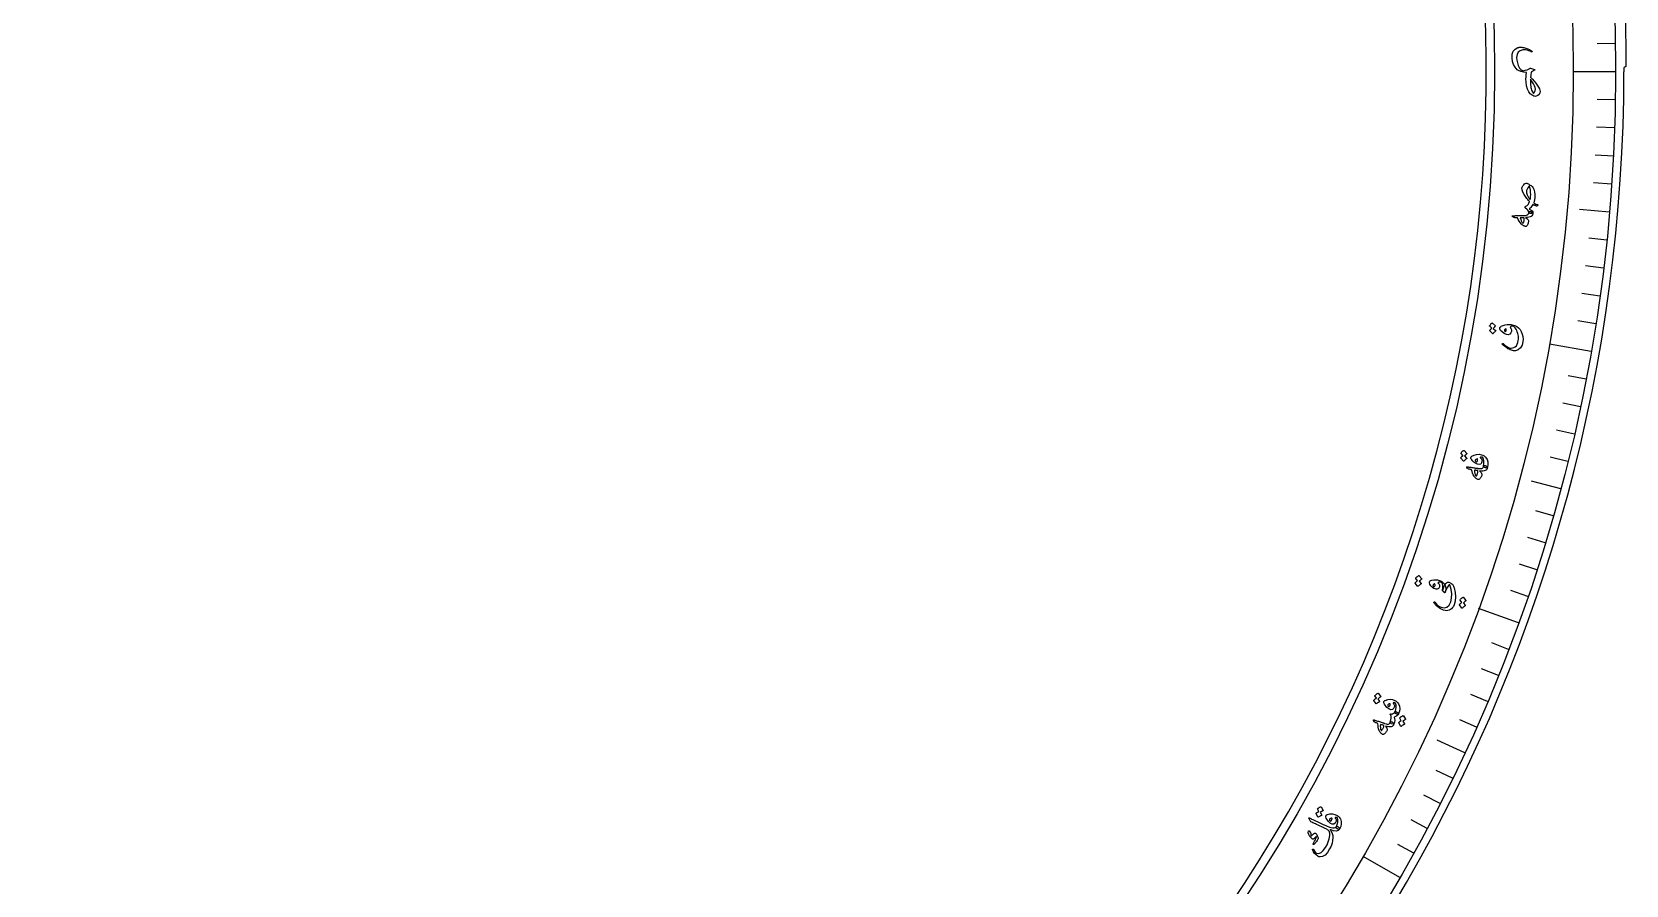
# Model space of a CAD drawing. Header units: millimetres. Extents: x -68 to 68, y -68 to 78.
# Drawn here: x 1.1 to 67.6, y -33.9 to 1.7 of the extents above; entities that cross this region are included whole.
import ezdxf

# ---------------------------------------------------------------- set-up
doc = ezdxf.new("R2010")
doc.units = ezdxf.units.MM
for name, color, linetype in [('CUT_INNER', 6, 'Continuous'), ('CUT_OUTER', 1, 'Continuous'), ('ENGRAVE', 7, 'Continuous'), ('ENGRAVE_FINE', 8, 'Continuous'), ('TEXT', 5, 'Continuous')]:
    doc.layers.add(name, color=color, linetype=linetype)

msp = doc.modelspace()

# ---------------------------------------------------------------- linework, layer by layer
at = {"layer": 'CUT_INNER'}
msp.add_arc((0.0001, -0.0002), 61.7624, 92.285139, 12.656461, dxfattribs=at)
at = {"layer": 'CUT_OUTER'}
msp.add_lwpolyline([(67.5896, 0.2154), (67.5866, 0.2132), (67.4995, 0.155), (67.5, 0)], dxfattribs=at)
for centre, radius, start, end in [((5.7894, 0.7518), 61.8025, 359.502762, 9.293012), ((0.0002, -0.0002), 67.4998, 179.843006, 0.000133)]:
    msp.add_arc(centre, radius, start, end, dxfattribs=at)
at = {"layer": 'ENGRAVE'}
for points in [[(67.1557, 0), (65.3886, 0)], [(66.9002, -5.853), (65.6428, -5.743)], [(66.1355, -11.6615), (64.3952, -11.3546)], [(64.8675, -17.3812), (63.6482, -17.0545)], [(63.1058, -22.9686), (61.4452, -22.3642)], [(60.8638, -28.3812), (59.7198, -27.8478)], [(58.1586, -33.5779), (56.6282, -32.6943)]]:
    msp.add_lwpolyline(points, dxfattribs=at)
for radius in [67.1557, 65.3886, 62.1068]:
    msp.add_circle((0, 0), radius, dxfattribs=at)
at = {"layer": 'ENGRAVE_FINE'}
for points in [[(67.1455, 1.172), (66.3883, 1.1588)], [(67.1455, -1.172), (66.3883, -1.1588)], [(67.1148, -2.3437), (66.358, -2.3173)], [(67.0637, -3.5147), (66.3074, -3.475)], [(66.9922, -4.6845), (66.2367, -4.6317)], [(66.7879, -7.0197), (66.0347, -6.9405)], [(66.6552, -8.1842), (65.9035, -8.0919)], [(66.5022, -9.3463), (65.7522, -9.2409)], [(66.329, -10.5055), (65.5809, -10.387)], [(65.9219, -12.8139), (65.1785, -12.6694)], [(65.6882, -13.9625), (64.9474, -13.805)], [(65.4346, -15.1068), (64.6966, -14.9364)], [(65.1609, -16.2464), (64.4261, -16.0632)], [(64.5543, -18.5106), (63.8262, -18.3019)], [(64.2214, -19.6344), (63.4971, -19.413)], [(63.8689, -20.7523), (63.1486, -20.5182)], [(63.497, -21.8638), (62.7809, -21.6172)], [(62.6953, -24.0665), (61.9882, -23.7951)], [(62.2657, -25.157), (61.5635, -24.8733)], [(61.8172, -26.2398), (61.12, -25.9439)], [(61.3498, -27.3147), (60.658, -27.0067)], [(60.3592, -29.4391), (59.6785, -29.1071)], [(59.8362, -30.4881), (59.1614, -30.1442)], [(59.295, -31.5277), (58.6263, -31.1722)], [(58.7357, -32.5578), (58.0733, -32.1906)]]:
    msp.add_lwpolyline(points, dxfattribs=at)
at = {"layer": 'TEXT'}
for points in [[(64.0069, -0.8224), (63.9964, -0.8885), (63.9647, -0.9443), (63.9118, -0.9898), (63.8379, -1.0249), (63.8097, -1.0284), (63.7784, -1.0249), (63.7439, -1.0141), (63.7062, -0.9963), (63.6699, -0.9759), (63.6397, -0.9575), (63.6157, -0.9411), (63.5977, -0.9266), (63.5309, -0.8432), (63.4794, -0.7309), (63.4431, -0.5897), (63.4218, -0.4197), (63.4175, -0.3174), (63.42, -0.2197), (63.4295, -0.1265), (63.4459, -0.0377), (63.3075, -0.0167), (63.1962, 0.0103), (63.1121, 0.0433), (63.055, 0.0823), (62.9669, 0.1845), (62.901, 0.3005), (62.8572, 0.4304), (62.8354, 0.5743), (62.841, 0.726), (62.8837, 0.8477), (62.9637, 0.9395), (63.0811, 1.0015), (63.0994, 1.0069), (63.1185, 1.0115), (63.1384, 1.0151), (63.1592, 1.0177), (63.1807, 1.0192), (63.2029, 1.0194), (63.2256, 1.0181), (63.2489, 1.0154), (63.2903, 1.0095), (63.3311, 1.0017), (63.3713, 0.992), (63.4109, 0.9804), (63.4499, 0.967), (63.4881, 0.9519), (63.5254, 0.9351), (63.562, 0.9167), (63.5768, 0.9085), (63.591, 0.9004), (63.6045, 0.8923), (63.6172, 0.8844), (63.6292, 0.8768), (63.6405, 0.8694), (63.6511, 0.8624), (63.661, 0.8558), (63.6666, 0.851), (63.6701, 0.846), (63.6715, 0.8407), (63.6707, 0.8351), (63.6686, 0.8292), (63.6657, 0.8247), (63.662, 0.8215), (63.6577, 0.8198), (63.6528, 0.8193), (63.6473, 0.8197), (63.6414, 0.821), (63.635, 0.8233), (63.6139, 0.8368), (63.5908, 0.8496), (63.5655, 0.8617), (63.5381, 0.873), (63.468, 0.8965), (63.4021, 0.9106), (63.3403, 0.9154), (63.2826, 0.9108), (63.1735, 0.8742), (63.0947, 0.8093), (63.0462, 0.7162), (63.0278, 0.5947), (63.0343, 0.4777), (63.0574, 0.3639), (63.097, 0.2535), (63.1531, 0.1462), (63.1764, 0.1138), (63.2047, 0.0858), (63.2378, 0.0623), (63.276, 0.0432), (63.2813, 0.041), (63.2878, 0.0399), (63.2954, 0.04), (63.3043, 0.0413), (63.3887, 0.058), (63.4628, 0.0796), (63.5265, 0.1061), (63.5798, 0.1377), (63.5895, 0.144), (63.5982, 0.1477), (63.6056, 0.1487), (63.6118, 0.1472), (63.7668, 0.0889), (63.7784, 0.0805), (63.7833, 0.0724), (63.7813, 0.0645), (63.7725, 0.0568), (63.6535, -0.0132), (63.6358, -0.0506), (63.6223, -0.0986), (63.613, -0.1573), (63.6078, -0.2265), (63.6876, -0.3091), (63.7614, -0.3921), (63.8291, -0.4755), (63.8908, -0.5593), (63.9421, -0.6394), (63.9786, -0.71), (64.0002, -0.7711), (64.0069, -0.8224)], [(63.7263, -0.9115), (63.7712, -0.8541), (63.7987, -0.7937), (63.8086, -0.7305), (63.8011, -0.6645), (63.7767, -0.5928), (63.736, -0.5106), (63.679, -0.4181), (63.6056, -0.3152), (63.6038, -0.5017), (63.6232, -0.6631), (63.664, -0.7997), (63.7263, -0.9115)], [(63.2491, -4.8468), (63.2552, -4.818), (63.2694, -4.786), (63.2915, -4.7509), (63.3217, -4.7125), (63.3547, -4.6793), (63.3873, -4.6578), (63.4195, -4.6481), (63.4513, -4.6502), (63.4827, -4.6606), (63.5175, -4.6759), (63.5558, -4.6963), (63.5974, -4.7216), (63.6354, -4.7474), (63.6644, -4.7689), (63.6846, -4.7862), (63.6958, -4.7993), (63.7439, -4.8963), (63.775, -5.0061), (63.7891, -5.1284), (63.786, -5.2631), (63.7833, -5.2904), (63.7796, -5.3174), (63.775, -5.344), (63.7695, -5.3704), (63.7632, -5.3963), (63.7562, -5.4217), (63.7485, -5.4465), (63.7401, -5.4708), (63.7568, -5.4811), (63.7873, -5.4953), (63.8317, -5.5133), (63.8899, -5.5352), (63.9012, -5.5407), (63.9072, -5.5491), (63.908, -5.5604), (63.9036, -5.5746), (63.8957, -5.5863), (63.8858, -5.5941), (63.8738, -5.5978), (63.8599, -5.5975), (63.8429, -5.5928), (63.8252, -5.5873), (63.807, -5.5811), (63.788, -5.5741), (63.7686, -5.5662), (63.7488, -5.5573), (63.7285, -5.5474), (63.7079, -5.5366), (63.6815, -5.5812), (63.6523, -5.6202), (63.6202, -5.6538), (63.5852, -5.6818), (63.5737, -5.69), (63.5653, -5.6976), (63.56, -5.7049), (63.5579, -5.7117), (63.559, -5.7175), (63.5634, -5.7236), (63.5712, -5.73), (63.5822, -5.7367), (63.6372, -5.7698), (63.6756, -5.8042), (63.6972, -5.84), (63.702, -5.8771), (63.7003, -5.8819), (63.696, -5.8866), (63.689, -5.8913), (63.6794, -5.896), (63.6449, -5.9053), (63.6156, -5.9096), (63.5915, -5.9089), (63.5726, -5.9032), (63.5566, -5.8937), (63.5446, -5.8835), (63.5367, -5.8728), (63.5329, -5.8615), (63.5197, -5.8129), (63.4936, -5.7672), (63.4547, -5.7244), (63.403, -5.6845), (63.393, -5.6761), (63.3861, -5.6664), (63.3825, -5.6553), (63.3821, -5.6428), (63.385, -5.6296), (63.3914, -5.6181), (63.4011, -5.6083), (63.4143, -5.6002), (63.4611, -5.569), (63.5022, -5.5272), (63.5375, -5.475), (63.567, -5.4122), (63.5268, -5.3675), (63.4892, -5.324), (63.4544, -5.2818), (63.4223, -5.2407), (63.3431, -5.1231), (63.2878, -5.0184), (63.2565, -4.9263), (63.2491, -4.8468)], [(63.5415, -4.7857), (63.4952, -4.8379), (63.4623, -4.8944), (63.4426, -4.9551), (63.4363, -5.0202), (63.4407, -5.0504), (63.4523, -5.0878), (63.471, -5.1324), (63.497, -5.1843), (63.5114, -5.211), (63.525, -5.2354), (63.5378, -5.2577), (63.5499, -5.2778), (63.5613, -5.2958), (63.5722, -5.3115), (63.5826, -5.3251), (63.5924, -5.3365), (63.6034, -5.2768), (63.6103, -5.2059), (63.6131, -5.1237), (63.6117, -5.0303), (63.6058, -4.9402), (63.5952, -4.87), (63.58, -4.8196), (63.5602, -4.789), (63.5558, -4.7843), (63.5513, -4.7822), (63.5465, -4.7827), (63.5415, -4.7857)], [(62.8552, -6.0304), (62.8445, -6.0184), (62.8439, -6.0096), (62.8535, -6.0042), (62.8731, -6.002), (62.8848, -6.0019), (62.9011, -6.0014), (62.9219, -6.0007), (62.9473, -5.9997), (62.9774, -5.9986), (63.0124, -5.9974), (63.0525, -5.9963), (63.0975, -5.9951), (63.1418, -5.9939), (63.1814, -5.9929), (63.2164, -5.992), (63.2467, -5.9913), (63.2723, -5.9907), (63.2931, -5.9902), (63.3089, -5.9899), (63.3199, -5.9897), (63.3893, -5.9865), (63.4438, -5.9777), (63.4835, -5.9631), (63.5082, -5.9429), (63.5185, -5.9279), (63.5261, -5.9094), (63.5308, -5.8872), (63.5329, -5.8615), (63.5367, -5.8466), (63.5452, -5.8356), (63.5583, -5.8286), (63.576, -5.8256), (63.5969, -5.8258), (63.6179, -5.8284), (63.6389, -5.8335), (63.6599, -5.8409), (63.6776, -5.8495), (63.6905, -5.8584), (63.6987, -5.8676), (63.702, -5.8771), (63.697, -5.9266), (63.6841, -5.9684), (63.6633, -6.0025), (63.6348, -6.029), (63.5945, -6.0497), (63.5427, -6.065), (63.4793, -6.0749), (63.4043, -6.0793), (63.4467, -6.1102), (63.4795, -6.1407), (63.5025, -6.1708), (63.5159, -6.2004), (63.5194, -6.2237), (63.519, -6.2506), (63.5147, -6.2812), (63.5064, -6.3155), (63.4945, -6.3513), (63.4818, -6.3811), (63.4683, -6.4048), (63.4539, -6.4225), (63.437, -6.4362), (63.4199, -6.4447), (63.4026, -6.4479), (63.3852, -6.4459), (63.3638, -6.4394), (63.3403, -6.4295), (63.3149, -6.4164), (63.2873, -6.3999), (63.2599, -6.382), (63.2381, -6.3665), (63.2219, -6.3535), (63.2115, -6.343), (63.1702, -6.2863), (63.1321, -6.2253), (63.0973, -6.16), (63.0657, -6.0903), (63.0294, -6.0893), (62.9981, -6.088), (62.9718, -6.0865), (62.9505, -6.0848), (62.9327, -6.0821), (62.9171, -6.0774), (62.9035, -6.0707), (62.892, -6.0622)], [(63.1815, -6.0882), (63.1983, -6.1585), (63.2214, -6.219), (63.2509, -6.2697), (63.2868, -6.3107), (63.292, -6.3137), (63.2969, -6.3141), (63.3016, -6.3119), (63.3062, -6.307), (63.3165, -6.2882), (63.325, -6.2676), (63.3317, -6.2451), (63.3365, -6.2208), (63.3395, -6.1946), (63.3406, -6.1666), (63.3399, -6.1368), (63.3373, -6.1051), (63.3363, -6.1002), (63.3341, -6.0949), (63.3307, -6.0892), (63.3262, -6.0832), (63.3107, -6.0828), (63.2944, -6.0828), (63.2775, -6.083), (63.2598, -6.0835), (63.2413, -6.0842), (63.2221, -6.0853), (63.2022, -6.0866), (63.1815, -6.0882)], [(61.9042, -10.6041), (61.9023, -10.6014), (61.9015, -10.5979), (61.9017, -10.5937), (61.903, -10.5888), (61.913, -10.5719), (61.9235, -10.5556), (61.9347, -10.5401), (61.9464, -10.5253), (61.9589, -10.511), (61.9722, -10.4972), (61.9864, -10.484), (62.0015, -10.4712), (62.0059, -10.469), (62.0101, -10.4684), (62.0144, -10.4695), (62.0186, -10.4722), (62.1451, -10.5846), (62.1465, -10.5874), (62.1459, -10.5909), (62.1432, -10.5953), (62.1385, -10.6006), (62.1344, -10.604), (62.1286, -10.6098), (62.121, -10.6179), (62.1117, -10.6283), (62.1006, -10.6411), (62.0875, -10.6564), (62.0725, -10.6741), (62.0554, -10.6944), (62.153, -10.7834), (62.1558, -10.7873), (62.1559, -10.7915), (62.1533, -10.7963), (62.148, -10.8016), (62.1433, -10.8061), (62.1363, -10.8133), (62.1269, -10.8232), (62.1152, -10.8357), (62.101, -10.8512), (62.0843, -10.8698), (62.0652, -10.8914), (62.0436, -10.9162), (62.0403, -10.9186), (62.0373, -10.9194), (62.0345, -10.9186), (62.0321, -10.9161), (61.9121, -10.8022), (61.9102, -10.7995), (61.9094, -10.7961), (61.9096, -10.7918), (61.911, -10.7869), (61.9187, -10.7724), (61.9272, -10.7585), (61.9364, -10.7451), (61.9463, -10.7324), (61.9569, -10.7203), (61.9679, -10.7087), (61.9794, -10.6977), (61.9915, -10.6872)], [(62.3229, -10.6758), (62.3292, -10.659), (62.3426, -10.6421), (62.3629, -10.6248), (62.3901, -10.6073), (62.4614, -10.5739), (62.5434, -10.5503), (62.6362, -10.5366), (62.7397, -10.5327), (62.7932, -10.5355), (62.8466, -10.543), (62.8999, -10.5553), (62.9532, -10.5724), (63.0372, -10.6146), (63.1098, -10.6709), (63.1709, -10.7413), (63.2204, -10.8257), (63.2626, -10.9331), (63.2888, -11.0371), (63.2988, -11.1377), (63.2928, -11.2348), (63.254, -11.3899), (63.1881, -11.5075), (63.0953, -11.5876), (62.9756, -11.6301), (62.9371, -11.6329), (62.8965, -11.63), (62.8538, -11.6213), (62.809, -11.6071), (62.7606, -11.5885), (62.7127, -11.5662), (62.6654, -11.5401), (62.6186, -11.5104), (62.5723, -11.4773), (62.5264, -11.4412), (62.481, -11.4021), (62.4359, -11.36), (62.4313, -11.3543), (62.4289, -11.3487), (62.4286, -11.3432), (62.4304, -11.3379), (62.4335, -11.3324), (62.4369, -11.3281), (62.4406, -11.3251), (62.4445, -11.3233), (62.4499, -11.3223), (62.4555, -11.3234), (62.4616, -11.3264), (62.468, -11.3314), (62.5443, -11.4015), (62.6158, -11.4551), (62.6823, -11.492), (62.744, -11.5123), (62.8038, -11.5182), (62.8612, -11.5116), (62.916, -11.4924), (62.9683, -11.4607), (63.0155, -11.4153), (63.0529, -11.3563), (63.0804, -11.284), (63.098, -11.1983), (63.1032, -11.1388), (63.1036, -11.0793), (63.0992, -11.0199), (63.0899, -10.9605), (63.0756, -10.9012), (63.0562, -10.8421), (63.0317, -10.7833), (63.0021, -10.7248), (62.973, -10.6783), (62.9428, -10.6427), (62.9114, -10.6179), (62.8789, -10.604), (62.8462, -10.5994), (62.8142, -10.6022), (62.7827, -10.6126), (62.7519, -10.6305), (62.7917, -10.6963), (62.8113, -10.7599), (62.8105, -10.8213), (62.7895, -10.8804), (62.7433, -10.936), (62.6811, -10.9584), (62.6032, -10.9479), (62.5094, -10.9045), (62.4208, -10.8453), (62.3602, -10.7875), (62.3276, -10.731), (62.3229, -10.6758)], [(62.5794, -10.7102), (62.5566, -10.7259), (62.5396, -10.7416), (62.5282, -10.7573), (62.5226, -10.7731), (62.5227, -10.7873), (62.5277, -10.8021), (62.5376, -10.8176), (62.5524, -10.8336), (62.5663, -10.8228), (62.5776, -10.8098), (62.5864, -10.7947), (62.5928, -10.7775), (62.5948, -10.7609), (62.5932, -10.7441), (62.5881, -10.7272), (62.5794, -10.7102)], [(60.7122, -15.9034), (60.7105, -15.9006), (60.71, -15.897), (60.7106, -15.8929), (60.7124, -15.888), (60.7237, -15.8721), (60.7356, -15.8568), (60.7481, -15.8423), (60.761, -15.8286), (60.7747, -15.8155), (60.7892, -15.8029), (60.8045, -15.7909), (60.8206, -15.7795), (60.8251, -15.7777), (60.8294, -15.7775), (60.8336, -15.7789), (60.8375, -15.782), (60.9538, -15.9049), (60.955, -15.9077), (60.9541, -15.9112), (60.9511, -15.9154), (60.9459, -15.9202), (60.9415, -15.9233), (60.9352, -15.9285), (60.927, -15.9359), (60.9169, -15.9454), (60.9047, -15.9572), (60.8903, -15.9713), (60.8738, -15.9877), (60.855, -16.0064), (60.9446, -16.1035), (60.9471, -16.1075), (60.9468, -16.1118), (60.9438, -16.1163), (60.938, -16.1211), (60.933, -16.1252), (60.9254, -16.1318), (60.9152, -16.1408), (60.9024, -16.1523), (60.8869, -16.1664), (60.8687, -16.1835), (60.8478, -16.2034), (60.8241, -16.2262), (60.8206, -16.2283), (60.8176, -16.2288), (60.8149, -16.2278), (60.8127, -16.2251), (60.703, -16.1013), (60.7013, -16.0985), (60.7008, -16.095), (60.7014, -16.0908), (60.7032, -16.086), (60.7121, -16.0722), (60.7218, -16.0591), (60.7321, -16.0466), (60.7431, -16.0348), (60.7546, -16.0236), (60.7666, -16.0131), (60.7791, -16.0031), (60.792, -15.9937)], [(61.1225, -16.0729), (61.1276, -16.0609), (61.1367, -16.0485), (61.1498, -16.0357), (61.167, -16.0225), (61.2615, -15.9714), (61.36, -15.9443), (61.4625, -15.9411), (61.569, -15.962), (61.6221, -15.9818), (61.6679, -16.0057), (61.7061, -16.0338), (61.737, -16.0662), (61.7936, -16.1599), (61.8253, -16.2602), (61.8319, -16.367), (61.8134, -16.4803), (61.8078, -16.4907), (61.7974, -16.4981), (61.7821, -16.5025), (61.7621, -16.5039), (61.7513, -16.5036), (61.7406, -16.5023), (61.7298, -16.5003), (61.7189, -16.4973), (61.7084, -16.4938), (61.6984, -16.4901), (61.6889, -16.4862), (61.68, -16.482), (61.6652, -16.4728), (61.6551, -16.4621), (61.6497, -16.45), (61.6492, -16.4365), (61.6633, -16.3255), (61.6612, -16.2253), (61.6429, -16.1362), (61.6084, -16.0581), (61.5819, -16.0545), (61.5605, -16.0529), (61.5441, -16.0534), (61.5329, -16.0559), (61.5227, -16.0599), (61.5156, -16.0641), (61.5116, -16.0687), (61.5107, -16.0736), (61.511, -16.0772), (61.5119, -16.0802), (61.5134, -16.0827), (61.5156, -16.0846), (61.5471, -16.1116), (61.5693, -16.1406), (61.5821, -16.1716), (61.5857, -16.2045), (61.5695, -16.2932), (61.53, -16.3466), (61.4674, -16.3648), (61.3818, -16.3477), (61.3354, -16.3275), (61.2891, -16.2996), (61.2429, -16.264), (61.1967, -16.2206), (61.1586, -16.1777), (61.1334, -16.1388), (61.1214, -16.1039), (61.1225, -16.0729)], [(60.9528, -16.4894), (60.9443, -16.4757), (60.9452, -16.4669), (60.9555, -16.4632), (60.9752, -16.4644), (60.9868, -16.4662), (61.0029, -16.4685), (61.0236, -16.4712), (61.0487, -16.4745), (61.0786, -16.4784), (61.1134, -16.4832), (61.153, -16.4888), (61.1976, -16.4952), (61.2414, -16.5015), (61.2807, -16.5071), (61.3153, -16.5121), (61.3454, -16.5165), (61.3707, -16.5202), (61.3912, -16.5232), (61.4069, -16.5255), (61.4177, -16.5272), (61.4867, -16.5357), (61.5419, -16.5361), (61.5835, -16.5284), (61.6113, -16.5126), (61.6239, -16.4996), (61.6345, -16.4826), (61.6429, -16.4615), (61.6492, -16.4365), (61.6555, -16.4224), (61.6657, -16.413), (61.6798, -16.4083), (61.6977, -16.4083), (61.7183, -16.4121), (61.7386, -16.4182), (61.7584, -16.4266), (61.7779, -16.4375), (61.7939, -16.449), (61.8051, -16.4599), (61.8116, -16.4704), (61.8134, -16.4803), (61.8001, -16.5282), (61.7803, -16.5673), (61.7542, -16.5974), (61.7215, -16.6187), (61.6784, -16.6324), (61.6247, -16.6388), (61.5606, -16.6379), (61.4859, -16.6297), (61.5225, -16.6673), (61.5497, -16.7028), (61.5674, -16.7363), (61.5756, -16.7677), (61.5752, -16.7913), (61.5703, -16.8178), (61.5609, -16.8472), (61.547, -16.8796), (61.5293, -16.9129), (61.5117, -16.9402), (61.4944, -16.9613), (61.4773, -16.9763), (61.4583, -16.987), (61.44, -16.9925), (61.4224, -16.9928), (61.4055, -16.9879), (61.3855, -16.9778), (61.3641, -16.9642), (61.3412, -16.9469), (61.3168, -16.9261), (61.2928, -16.9038), (61.2739, -16.8849), (61.2601, -16.8694), (61.2516, -16.8573), (61.2204, -16.7945), (61.1931, -16.7279), (61.1697, -16.6577), (61.1502, -16.5837), (61.1146, -16.5766), (61.084, -16.5701), (61.0583, -16.5642), (61.0376, -16.559), (61.0206, -16.5533), (61.0059, -16.546), (60.9936, -16.5372), (60.9837, -16.5269)], [(61.2648, -16.6011), (61.2696, -16.6732), (61.2822, -16.7367), (61.3028, -16.7916), (61.3313, -16.8381), (61.3359, -16.8419), (61.3407, -16.8431), (61.3457, -16.8417), (61.351, -16.8376), (61.3643, -16.8209), (61.3762, -16.802), (61.3865, -16.7809), (61.3953, -16.7578), (61.4027, -16.7325), (61.4085, -16.7051), (61.4128, -16.6756), (61.4156, -16.6439), (61.4153, -16.6388), (61.414, -16.6332), (61.4117, -16.6271), (61.4082, -16.6204), (61.393, -16.6174), (61.377, -16.6146), (61.3603, -16.612), (61.3427, -16.6095), (61.3244, -16.6072), (61.3053, -16.605), (61.2855, -16.603), (61.2648, -16.6011)], [(61.3039, -16.1848), (61.3042, -16.2042), (61.314, -16.222), (61.3333, -16.2382), (61.362, -16.2528), (61.3669, -16.2539), (61.3704, -16.2545), (61.3726, -16.2545), (61.3735, -16.2538), (61.3828, -16.2367), (61.3901, -16.2188), (61.3954, -16.2001), (61.3987, -16.1806), (61.3996, -16.1629), (61.398, -16.1478), (61.3942, -16.1352), (61.3879, -16.1252), (61.3532, -16.138), (61.3276, -16.1521), (61.3112, -16.1678), (61.3039, -16.1848)], [(58.8294, -21.1092), (58.828, -21.1062), (58.8277, -21.1027), (58.8287, -21.0986), (58.8309, -21.094), (58.8436, -21.0791), (58.8567, -21.0651), (58.8704, -21.0518), (58.8845, -21.0393), (58.8992, -21.0275), (58.9148, -21.0163), (58.931, -21.0058), (58.9481, -20.9959), (58.9527, -20.9945), (58.957, -20.9947), (58.961, -20.9965), (58.9647, -20.9999), (59.0698, -21.1322), (59.0708, -21.1351), (59.0696, -21.1385), (59.0662, -21.1424), (59.0606, -21.1467), (59.056, -21.1493), (59.0492, -21.154), (59.0404, -21.1606), (59.0295, -21.1691), (59.0164, -21.1797), (59.0008, -21.1925), (58.9829, -21.2073), (58.9626, -21.2242), (59.0434, -21.3285), (59.0455, -21.3327), (59.0449, -21.3369), (59.0415, -21.3411), (59.0353, -21.3454), (59.03, -21.349), (59.0218, -21.3548), (59.0109, -21.3629), (58.9971, -21.3731), (58.9805, -21.3858), (58.9609, -21.4011), (58.9383, -21.419), (58.9128, -21.4395), (58.9091, -21.4413), (58.906, -21.4415), (58.9035, -21.4402), (58.9015, -21.4374), (58.803, -21.3048), (58.8016, -21.3018), (58.8014, -21.2983), (58.8023, -21.2942), (58.8045, -21.2895), (58.8146, -21.2767), (58.8254, -21.2645), (58.8367, -21.2531), (58.8487, -21.2424), (58.8612, -21.2323), (58.874, -21.2229), (58.8873, -21.2141), (58.901, -21.2059)], [(59.4876, -21.1861), (59.5697, -21.1694), (59.6514, -21.1662), (59.7325, -21.1764), (59.8131, -21.2001), (59.8307, -21.2067), (59.8479, -21.2137), (59.8646, -21.2212), (59.881, -21.2292), (59.8968, -21.2376), (59.9119, -21.2464), (59.9264, -21.2556), (59.9403, -21.2652), (60.0238, -21.3459), (60.0687, -21.4448), (60.0749, -21.562), (60.0422, -21.6973), (60.0386, -21.7036), (60.0335, -21.7063), (60.0269, -21.7054), (60.0188, -21.701), (60.0005, -21.6868), (59.9807, -21.6691), (59.9594, -21.6478), (59.9366, -21.623), (59.9329, -21.6182), (59.9307, -21.6128), (59.9299, -21.607), (59.9306, -21.6007), (59.9462, -21.4961), (59.9477, -21.4091), (59.935, -21.3397), (59.9082, -21.2879), (59.8943, -21.2752), (59.8759, -21.2674), (59.853, -21.2645), (59.8256, -21.2665), (59.8117, -21.2685), (59.7992, -21.2711), (59.7882, -21.2742), (59.7786, -21.2777), (59.7701, -21.2817), (59.7624, -21.286), (59.7554, -21.2905), (59.7493, -21.2953), (59.7766, -21.3263), (59.797, -21.3553), (59.8106, -21.3824), (59.8174, -21.4076), (59.8178, -21.462), (59.8021, -21.5048), (59.7702, -21.536), (59.7221, -21.5556), (59.6751, -21.5598), (59.6268, -21.5497), (59.5772, -21.5254), (59.5261, -21.4869), (59.4574, -21.419), (59.4128, -21.3573), (59.3922, -21.3019), (59.3956, -21.2527), (59.4066, -21.2318), (59.4256, -21.2137), (59.4526, -21.1985), (59.4876, -21.1861)], [(59.9448, -21.628), (59.9519, -21.6011), (59.9597, -21.5741), (59.9684, -21.5468), (59.9779, -21.5193), (59.9883, -21.4918), (59.9996, -21.4643), (60.0119, -21.437), (60.0251, -21.4097), (60.0523, -21.3598), (60.0808, -21.3196), (60.1105, -21.2891), (60.1415, -21.2683), (60.1598, -21.2621), (60.1804, -21.2615), (60.2033, -21.2664), (60.2285, -21.277), (60.2792, -21.3049), (60.3195, -21.3312), (60.3493, -21.3559), (60.3687, -21.3789), (60.3839, -21.4047), (60.3984, -21.4348), (60.4121, -21.4692), (60.425, -21.5079), (60.4711, -21.7012), (60.4862, -21.8837), (60.4705, -22.0551), (60.4241, -22.2152), (60.3937, -22.277), (60.3571, -22.3299), (60.3145, -22.3739), (60.2659, -22.4091), (60.2133, -22.4346), (60.1589, -22.4501), (60.1028, -22.4554), (60.0449, -22.4507), (59.985, -22.4362), (59.9232, -22.4123), (59.8593, -22.379), (59.7933, -22.3364), (59.76, -22.312), (59.7289, -22.2869), (59.7, -22.2609), (59.6733, -22.2341), (59.6486, -22.2067), (59.6257, -22.1788), (59.6045, -22.1505), (59.5852, -22.1217), (59.581, -22.1115), (59.5804, -22.1034), (59.5833, -22.0973), (59.5897, -22.0933), (59.5988, -22.0912), (59.6072, -22.0922), (59.615, -22.0962), (59.6222, -22.1033), (59.6848, -22.1798), (59.7481, -22.2402), (59.812, -22.2846), (59.8766, -22.3129), (60.0095, -22.3325), (60.1208, -22.3023), (60.2104, -22.2223), (60.2781, -22.0925), (60.3184, -21.9311), (60.3253, -21.7582), (60.2987, -21.5741), (60.2384, -21.379), (60.2363, -21.3761), (60.2334, -21.3747), (60.2298, -21.3748), (60.2253, -21.3764), (60.1845, -21.4097), (60.1402, -21.4749), (60.0924, -21.5719), (60.0409, -21.7009), (60.0377, -21.707), (60.0338, -21.7094), (60.0293, -21.708), (60.0242, -21.7029)], [(59.5424, -21.397), (59.5408, -21.4078), (59.5428, -21.421), (59.5485, -21.4366), (59.5579, -21.4544), (59.5639, -21.4603), (59.5716, -21.4623), (59.5809, -21.4605), (59.5919, -21.4547), (59.6152, -21.4338), (59.6275, -21.4086), (59.6289, -21.3789), (59.6193, -21.3447), (59.6167, -21.3408), (59.6135, -21.3387), (59.6096, -21.3383), (59.6051, -21.3396), (59.5813, -21.3548), (59.5629, -21.3694), (59.5499, -21.3834), (59.5424, -21.397)], [(60.6746, -22.0135), (60.6732, -22.0104), (60.6731, -22.0068), (60.6741, -22.0025), (60.6763, -21.9978), (60.6893, -21.9824), (60.7027, -21.9679), (60.7166, -21.9541), (60.7309, -21.9411), (60.7459, -21.9289), (60.7616, -21.9173), (60.7781, -21.9064), (60.7954, -21.8961), (60.8, -21.8946), (60.8044, -21.8948), (60.8083, -21.8966), (60.812, -21.9001), (60.9157, -22.0355), (60.9166, -22.0385), (60.9153, -22.042), (60.9119, -22.046), (60.9062, -22.0504), (60.9015, -22.0532), (60.8947, -22.058), (60.8857, -22.0649), (60.8747, -22.0738), (60.8613, -22.0848), (60.8456, -22.0979), (60.8274, -22.1133), (60.8067, -22.1308), (60.8864, -22.2376), (60.8884, -22.2419), (60.8877, -22.2463), (60.8842, -22.2506), (60.878, -22.255), (60.8726, -22.2588), (60.8643, -22.2649), (60.8532, -22.2732), (60.8393, -22.2838), (60.8224, -22.297), (60.8025, -22.3128), (60.7796, -22.3314), (60.7537, -22.3527), (60.75, -22.3546), (60.7469, -22.3548), (60.7443, -22.3535), (60.7424, -22.3506), (60.6454, -22.2149), (60.644, -22.2118), (60.6439, -22.2082), (60.6449, -22.204), (60.6471, -22.1992), (60.6575, -22.1859), (60.6684, -22.1733), (60.68, -22.1614), (60.6921, -22.1503), (60.7048, -22.1399), (60.7179, -22.1301), (60.7313, -22.121), (60.7451, -22.1125)], [(57.1228, -25.9977), (57.1216, -25.9947), (57.1216, -25.9911), (57.1229, -25.9871), (57.1255, -25.9826), (57.1394, -25.9688), (57.1537, -25.9558), (57.1685, -25.9437), (57.1836, -25.9323), (57.1993, -25.9217), (57.2157, -25.9118), (57.2328, -25.9026), (57.2506, -25.8941), (57.2554, -25.8931), (57.2597, -25.8936), (57.2635, -25.8957), (57.2669, -25.8994), (57.3606, -26.0403), (57.3613, -26.0433), (57.3598, -26.0466), (57.3561, -26.0502), (57.3502, -26.054), (57.3453, -26.0563), (57.3382, -26.0604), (57.3289, -26.0663), (57.3173, -26.074), (57.3033, -26.0835), (57.2867, -26.0949), (57.2676, -26.1083), (57.2459, -26.1236), (57.3177, -26.2344), (57.3195, -26.2388), (57.3185, -26.243), (57.3147, -26.2469), (57.3082, -26.2507), (57.3026, -26.2539), (57.294, -26.2591), (57.2824, -26.2662), (57.2678, -26.2753), (57.2502, -26.2867), (57.2293, -26.3003), (57.2053, -26.3164), (57.1781, -26.3349), (57.1743, -26.3364), (57.1712, -26.3363), (57.1688, -26.3348), (57.167, -26.3318), (57.08, -26.1912), (57.0788, -26.1881), (57.0789, -26.1846), (57.0802, -26.1806), (57.0828, -26.1761), (57.094, -26.1641), (57.1057, -26.1528), (57.118, -26.1422), (57.1308, -26.1325), (57.1441, -26.1234), (57.1577, -26.1151), (57.1717, -26.1073), (57.186, -26.1003)], [(57.4982, -26.2346), (57.5053, -26.2236), (57.5164, -26.213), (57.5315, -26.2026), (57.5506, -26.1925), (57.6525, -26.1582), (57.7542, -26.1482), (57.8557, -26.1625), (57.9571, -26.2012), (58.0061, -26.2297), (58.0471, -26.2611), (58.08, -26.2953), (58.1049, -26.3324), (58.1448, -26.4344), (58.1589, -26.5386), (58.1472, -26.645), (58.1097, -26.7535), (58.1025, -26.7628), (58.0909, -26.7684), (58.0752, -26.7701), (58.0552, -26.7681), (58.0447, -26.7659), (58.0342, -26.7629), (58.0239, -26.759), (58.0138, -26.7542), (58.004, -26.749), (57.9948, -26.7436), (57.9861, -26.7381), (57.9781, -26.7325), (57.965, -26.7209), (57.9568, -26.7087), (57.9536, -26.6959), (57.9554, -26.6825), (57.9882, -26.5754), (58.0031, -26.4764), (58.0002, -26.3854), (57.9796, -26.3026), (57.9541, -26.2945), (57.9332, -26.2893), (57.917, -26.2871), (57.9055, -26.2876), (57.8948, -26.2898), (57.8871, -26.2928), (57.8824, -26.2966), (57.8807, -26.3012), (57.8803, -26.3048), (57.8807, -26.308), (57.8818, -26.3107), (57.8836, -26.3129), (57.9101, -26.3449), (57.927, -26.3772), (57.9344, -26.4099), (57.9323, -26.443), (57.9012, -26.5276), (57.8533, -26.5736), (57.7885, -26.5808), (57.707, -26.5494), (57.6647, -26.5217), (57.6238, -26.4863), (57.5843, -26.4433), (57.5463, -26.3928), (57.5159, -26.344), (57.4978, -26.3014), (57.4919, -26.2649), (57.4982, -26.2346)], [(57.6579, -26.3757), (57.655, -26.3949), (57.6616, -26.4141), (57.6779, -26.4333), (57.7037, -26.4525), (57.7083, -26.4545), (57.7116, -26.4556), (57.7138, -26.456), (57.7148, -26.4555), (57.7269, -26.4402), (57.7371, -26.4238), (57.7455, -26.4063), (57.7521, -26.3877), (57.7559, -26.3704), (57.757, -26.3552), (57.7553, -26.3422), (57.7509, -26.3312), (57.7145, -26.3379), (57.6869, -26.3475), (57.668, -26.3601), (57.6579, -26.3757)], [(57.066, -27.03), (57.06, -27.015), (57.0624, -27.0065), (57.0732, -27.0047), (57.0924, -27.0093), (57.1036, -27.0132), (57.119, -27.0183), (57.1388, -27.0247), (57.163, -27.0323), (57.1917, -27.0415), (57.2251, -27.0523), (57.2631, -27.0649), (57.3059, -27.0791), (57.3479, -27.093), (57.3855, -27.1055), (57.4187, -27.1166), (57.4475, -27.1262), (57.4718, -27.1343), (57.4914, -27.141), (57.5065, -27.146), (57.5169, -27.1496), (57.5832, -27.1702), (57.6375, -27.1804), (57.6797, -27.1801), (57.7099, -27.1695), (57.7246, -27.1589), (57.738, -27.1441), (57.7501, -27.1249), (57.7607, -27.1014), (57.7694, -27.0886), (57.7811, -27.0811), (57.7958, -27.079), (57.8135, -27.0822), (57.8331, -27.0895), (57.8519, -27.0991), (57.8699, -27.111), (57.8872, -27.1251), (57.9009, -27.1392), (57.91, -27.152), (57.9145, -27.1635), (57.9145, -27.1735), (57.893, -27.2183), (57.8666, -27.2533), (57.8355, -27.2783), (57.7996, -27.2935), (57.7547, -27.2993), (57.7008, -27.2961), (57.6378, -27.2838), (57.5658, -27.2625), (57.5952, -27.306), (57.6156, -27.3458), (57.6271, -27.3819), (57.6296, -27.4143), (57.625, -27.4374), (57.6154, -27.4626), (57.601, -27.4899), (57.5816, -27.5193), (57.5582, -27.549), (57.5362, -27.5727), (57.5154, -27.5904), (57.4959, -27.6021), (57.4753, -27.6093), (57.4563, -27.6115), (57.4389, -27.6086), (57.4232, -27.6008), (57.4053, -27.5874), (57.3866, -27.5701), (57.3671, -27.5491), (57.3468, -27.5243), (57.3271, -27.4981), (57.3118, -27.4761), (57.3011, -27.4584), (57.2948, -27.445), (57.2753, -27.3777), (57.2602, -27.3073), (57.2496, -27.234), (57.2436, -27.1578), (57.2098, -27.1445), (57.1808, -27.1327), (57.1565, -27.1223), (57.1371, -27.1135), (57.1213, -27.1049), (57.1082, -27.0951), (57.0977, -27.0843), (57.0897, -27.0723)], [(57.3532, -27.1952), (57.3452, -27.267), (57.3464, -27.3317), (57.3568, -27.3895), (57.3767, -27.4402), (57.3805, -27.4448), (57.385, -27.4468), (57.3902, -27.4463), (57.3961, -27.4433), (57.4122, -27.4291), (57.4272, -27.4126), (57.4411, -27.3938), (57.4539, -27.3725), (57.4656, -27.349), (57.4762, -27.323), (57.4857, -27.2947), (57.494, -27.2641), (57.4947, -27.259), (57.4944, -27.2533), (57.4932, -27.2468), (57.491, -27.2396), (57.4765, -27.234), (57.4613, -27.2284), (57.4453, -27.2229), (57.4284, -27.2173), (57.4108, -27.2118), (57.3924, -27.2062), (57.3732, -27.2007), (57.3532, -27.1952)], [(57.9554, -26.6825), (57.9661, -26.6708), (57.9753, -26.663), (57.983, -26.6588), (57.9893, -26.6585), (57.9976, -26.6607), (58.0072, -26.6646), (58.0182, -26.6702), (58.0305, -26.6774), (58.0687, -26.7029), (58.0947, -26.7241), (58.1083, -26.741), (58.1097, -26.7535), (58.0817, -26.7971), (58.0407, -26.8345), (57.9865, -26.8659), (57.9192, -26.8911), (57.9405, -26.9548), (57.9468, -27.0231), (57.9382, -27.0961), (57.9145, -27.1735), (57.9092, -27.1806), (57.9014, -27.1847), (57.8912, -27.1858), (57.8784, -27.1838), (57.8002, -27.1639), (57.7915, -27.1616), (57.7831, -27.1569), (57.7751, -27.1497), (57.7675, -27.1401), (57.7625, -27.1308), (57.7597, -27.1213), (57.7591, -27.1115), (57.7607, -27.1014), (57.7884, -27.0088), (57.7985, -26.9268), (57.7911, -26.8556), (57.7661, -26.795), (57.7623, -26.7875), (57.7606, -26.78), (57.761, -26.7724), (57.7636, -26.7647), (57.7676, -26.7584), (57.7728, -26.7549), (57.7789, -26.7542), (57.7861, -26.7564), (57.7926, -26.7591), (57.7985, -26.7611), (57.8037, -26.7622), (57.8083, -26.7625), (57.8562, -26.7496), (57.8967, -26.732), (57.9298, -26.7096), (57.9554, -26.6825)], [(58.1589, -26.9353), (58.1577, -26.9321), (58.1579, -26.9285), (58.1592, -26.9244), (58.1619, -26.9199), (58.176, -26.9058), (58.1906, -26.8926), (58.2056, -26.8802), (58.2209, -26.8686), (58.2368, -26.8578), (58.2534, -26.8477), (58.2707, -26.8383), (58.2887, -26.8296), (58.2935, -26.8286), (58.2978, -26.8291), (58.3016, -26.8313), (58.305, -26.835), (58.3969, -26.9782), (58.3976, -26.9813), (58.3961, -26.9846), (58.3923, -26.9883), (58.3863, -26.9922), (58.3814, -26.9945), (58.3742, -26.9987), (58.3647, -27.0047), (58.353, -27.0125), (58.3388, -27.0223), (58.322, -27.0339), (58.3026, -27.0476), (58.2806, -27.0631), (58.3511, -27.1758), (58.3528, -27.1803), (58.3517, -27.1845), (58.3479, -27.1886), (58.3413, -27.1923), (58.3356, -27.1956), (58.3269, -27.2009), (58.3151, -27.2082), (58.3004, -27.2175), (58.2825, -27.229), (58.2614, -27.243), (58.237, -27.2594), (58.2095, -27.2782), (58.2056, -27.2797), (58.2025, -27.2797), (58.2001, -27.2782), (58.1984, -27.2751), (58.1131, -27.1322), (58.112, -27.129), (58.1121, -27.1254), (58.1135, -27.1213), (58.1161, -27.1168), (58.1275, -27.1045), (58.1395, -27.093), (58.1519, -27.0823), (58.165, -27.0724), (58.1784, -27.0631), (58.1922, -27.0546), (58.2064, -27.0467), (58.2208, -27.0395)], [(54.3645, -31.1052), (54.3583, -31.0911), (54.3591, -31.0833), (54.3668, -31.082), (54.3814, -31.087), (54.3942, -31.0929), (54.4151, -31.1028), (54.4442, -31.1167), (54.4815, -31.1345), (54.527, -31.1563), (54.5808, -31.1819), (54.6429, -31.2113), (54.7133, -31.2444), (54.9344, -31.3467), (55.1057, -31.4224), (55.2272, -31.4715), (55.299, -31.4941), (55.3664, -31.5023), (55.4229, -31.5004), (55.4686, -31.4886), (55.5034, -31.4667), (55.5184, -31.4556), (55.5348, -31.4496), (55.5526, -31.4488), (55.5718, -31.4532), (55.5908, -31.4614), (55.6078, -31.472), (55.623, -31.485), (55.6361, -31.5005), (55.6462, -31.5162), (55.6521, -31.5297), (55.6538, -31.5412), (55.6512, -31.5505), (55.592, -31.6129), (55.5063, -31.6383), (55.3941, -31.6266), (55.2555, -31.5779), (55.2792, -31.6113), (55.3014, -31.6488), (55.322, -31.6903), (55.3412, -31.736), (55.3558, -31.7798), (55.3657, -31.8221), (55.3711, -31.8629), (55.3719, -31.9022), (55.3589, -32.0249), (55.3314, -32.1457), (55.2895, -32.2645), (55.2332, -32.3814), (55.1388, -32.5307), (55.0414, -32.636), (54.9414, -32.6972), (54.8387, -32.7146), (54.8103, -32.7111), (54.784, -32.7051), (54.7597, -32.6964), (54.7376, -32.6851), (54.6657, -32.631), (54.606, -32.5686), (54.5583, -32.4978), (54.5228, -32.4187), (54.521, -32.4119), (54.5207, -32.4055), (54.5219, -32.3993), (54.5246, -32.3935), (54.5279, -32.3895), (54.5322, -32.3871), (54.5374, -32.3864), (54.5436, -32.3873), (54.5488, -32.3903), (54.5538, -32.395), (54.5586, -32.4015), (54.5632, -32.4099), (54.5961, -32.4699), (54.6276, -32.5156), (54.6578, -32.5471), (54.6865, -32.5644), (54.7804, -32.5736), (54.8749, -32.5356), (54.9697, -32.4503), (55.0648, -32.3178), (55.1233, -32.2069), (55.1715, -32.0873), (55.2095, -31.9591), (55.2371, -31.8224), (55.2406, -31.7739), (55.2376, -31.7278), (55.2281, -31.6839), (55.2121, -31.6423), (55.2043, -31.6301), (55.1913, -31.6168), (55.1733, -31.6025), (55.1501, -31.5872), (55.1095, -31.564), (55.0401, -31.5286), (54.9418, -31.4809), (54.8146, -31.421), (54.7479, -31.3898), (54.6903, -31.363), (54.6419, -31.3404), (54.6025, -31.322), (54.5721, -31.3079), (54.5503, -31.2978), (54.5373, -31.2917), (54.533, -31.2897), (54.4885, -31.268), (54.454, -31.2471), (54.4295, -31.2267), (54.415, -31.207)], [(54.7305, -30.7159), (54.7295, -30.7128), (54.7299, -30.7092), (54.7315, -30.7053), (54.7345, -30.7011), (54.7495, -30.6885), (54.7649, -30.6768), (54.7806, -30.6659), (54.7966, -30.6558), (54.8131, -30.6466), (54.8303, -30.6381), (54.8481, -30.6304), (54.8666, -30.6234), (54.8714, -30.6228), (54.8757, -30.6237), (54.8793, -30.6261), (54.8824, -30.6301), (54.9639, -30.7783), (54.9643, -30.7814), (54.9625, -30.7846), (54.9585, -30.7878), (54.9523, -30.7912), (54.9473, -30.793), (54.9399, -30.7965), (54.9301, -30.8016), (54.9179, -30.8083), (54.9031, -30.8166), (54.8857, -30.8266), (54.8655, -30.8383), (54.8426, -30.8517), (54.9048, -30.9682), (54.9062, -30.9727), (54.9048, -30.9768), (54.9007, -30.9804), (54.894, -30.9836), (54.8881, -30.9863), (54.8791, -30.9907), (54.8669, -30.9969), (54.8516, -31.0048), (54.8331, -31.0145), (54.8112, -31.0264), (54.7859, -31.0404), (54.7572, -31.0565), (54.7533, -31.0577), (54.7502, -31.0574), (54.7479, -31.0557), (54.7465, -31.0526), (54.6716, -30.9051), (54.6707, -30.9019), (54.671, -30.8984), (54.6727, -30.8945), (54.6756, -30.8903), (54.6878, -30.8792), (54.7004, -30.869), (54.7135, -30.8595), (54.7271, -30.8509), (54.7411, -30.843), (54.7554, -30.8358), (54.77, -30.8293), (54.7848, -30.8235)], [(55.0847, -30.9835), (55.0926, -30.9732), (55.1046, -30.9635), (55.1205, -30.9545), (55.1404, -30.946), (55.2448, -30.9204), (55.347, -30.919), (55.4469, -30.9418), (55.5447, -30.9889), (55.5911, -31.0215), (55.6293, -31.0562), (55.6593, -31.0931), (55.6809, -31.1322), (55.7121, -31.2371), (55.7174, -31.3421), (55.6968, -31.4472), (55.6503, -31.5521), (55.6422, -31.5608), (55.6303, -31.5654), (55.6145, -31.5658), (55.5947, -31.5621), (55.5844, -31.559), (55.5743, -31.5551), (55.5643, -31.5503), (55.5546, -31.5448), (55.5453, -31.5387), (55.5366, -31.5326), (55.5284, -31.5264), (55.5208, -31.5201), (55.5088, -31.5074), (55.5017, -31.4946), (55.4996, -31.4815), (55.5025, -31.4683), (55.5442, -31.3644), (55.5674, -31.267), (55.5722, -31.1761), (55.5585, -31.0919), (55.5338, -31.0817), (55.5135, -31.0748), (55.4976, -31.0711), (55.486, -31.0707), (55.4752, -31.072), (55.4672, -31.0743), (55.4622, -31.0777), (55.4601, -31.0822), (55.4595, -31.0857), (55.4596, -31.0889), (55.4605, -31.0917), (55.4621, -31.0941), (55.4857, -31.1282), (55.4999, -31.1618), (55.5045, -31.195), (55.4996, -31.2278), (55.4615, -31.3095), (55.4099, -31.3512), (55.3447, -31.353), (55.2662, -31.3149), (55.2263, -31.2836), (55.1886, -31.2449), (55.1529, -31.1988), (55.1192, -31.1452), (55.0931, -31.0941), (55.0786, -31.0501), (55.0758, -31.0132), (55.0847, -30.9835)], [(55.2319, -31.1376), (55.2273, -31.1565), (55.2323, -31.1762), (55.2469, -31.1967), (55.271, -31.218), (55.2754, -31.2204), (55.2787, -31.2218), (55.2808, -31.2223), (55.2818, -31.222), (55.2952, -31.2077), (55.3067, -31.1922), (55.3166, -31.1755), (55.3247, -31.1575), (55.33, -31.1406), (55.3324, -31.1256), (55.3318, -31.1124), (55.3283, -31.1011), (55.2914, -31.1047), (55.2631, -31.112), (55.2433, -31.1229), (55.2319, -31.1376)], [(54.3495, -31.6297), (54.3517, -31.6269), (54.3544, -31.625), (54.3578, -31.624), (54.3617, -31.6238), (54.3646, -31.6247), (54.3675, -31.6261), (54.3703, -31.628), (54.3731, -31.6305), (54.4398, -31.7147), (54.4462, -31.724), (54.4504, -31.7322), (54.4524, -31.7395), (54.4523, -31.7458), (54.4463, -31.7695), (54.4439, -31.7912), (54.445, -31.811), (54.4498, -31.8288), (54.4544, -31.8345), (54.4625, -31.8351), (54.474, -31.8308), (54.4891, -31.8214), (54.4975, -31.8142), (54.5059, -31.8066), (54.5143, -31.7985), (54.5227, -31.7901), (54.5311, -31.7811), (54.5395, -31.7714), (54.5481, -31.7612), (54.5567, -31.7503), (54.5979, -31.7192), (54.6409, -31.7266), (54.6859, -31.7726), (54.7327, -31.8571), (54.7437, -31.8871), (54.7503, -31.9141), (54.7524, -31.9379), (54.75, -31.9586), (54.7432, -31.9788), (54.7302, -32.0047), (54.7108, -32.0361), (54.6852, -32.0732), (54.6716, -32.0918), (54.6581, -32.1091), (54.6445, -32.125), (54.6309, -32.1395), (54.6176, -32.1528), (54.6049, -32.1651), (54.5927, -32.1763), (54.5812, -32.1866), (54.5723, -32.1918), (54.564, -32.1944), (54.5564, -32.1945), (54.5496, -32.1919), (54.5438, -32.1871), (54.541, -32.1814), (54.5412, -32.1747), (54.5445, -32.1671), (54.5563, -32.1437), (54.57, -32.1173), (54.5857, -32.088), (54.6034, -32.0557), (54.6364, -31.9956), (54.6599, -31.9473), (54.6739, -31.9109), (54.6785, -31.8864), (54.6781, -31.8826), (54.6764, -31.8797), (54.6733, -31.8776), (54.669, -31.8765), (54.6658, -31.8765), (54.6621, -31.8779), (54.6579, -31.8806), (54.6532, -31.8847), (54.6144, -31.925), (54.5972, -31.9413), (54.58, -31.9539), (54.5629, -31.9626), (54.5458, -31.9675), (54.5278, -31.9696), (54.5118, -31.9677), (54.4975, -31.9616), (54.4851, -31.9515), (54.4104, -31.8681), (54.3629, -31.7867), (54.3426, -31.7072), (54.3495, -31.6297)]]:
    msp.add_lwpolyline(points, close=True, dxfattribs=at)

doc.saveas('drawing.dxf')
